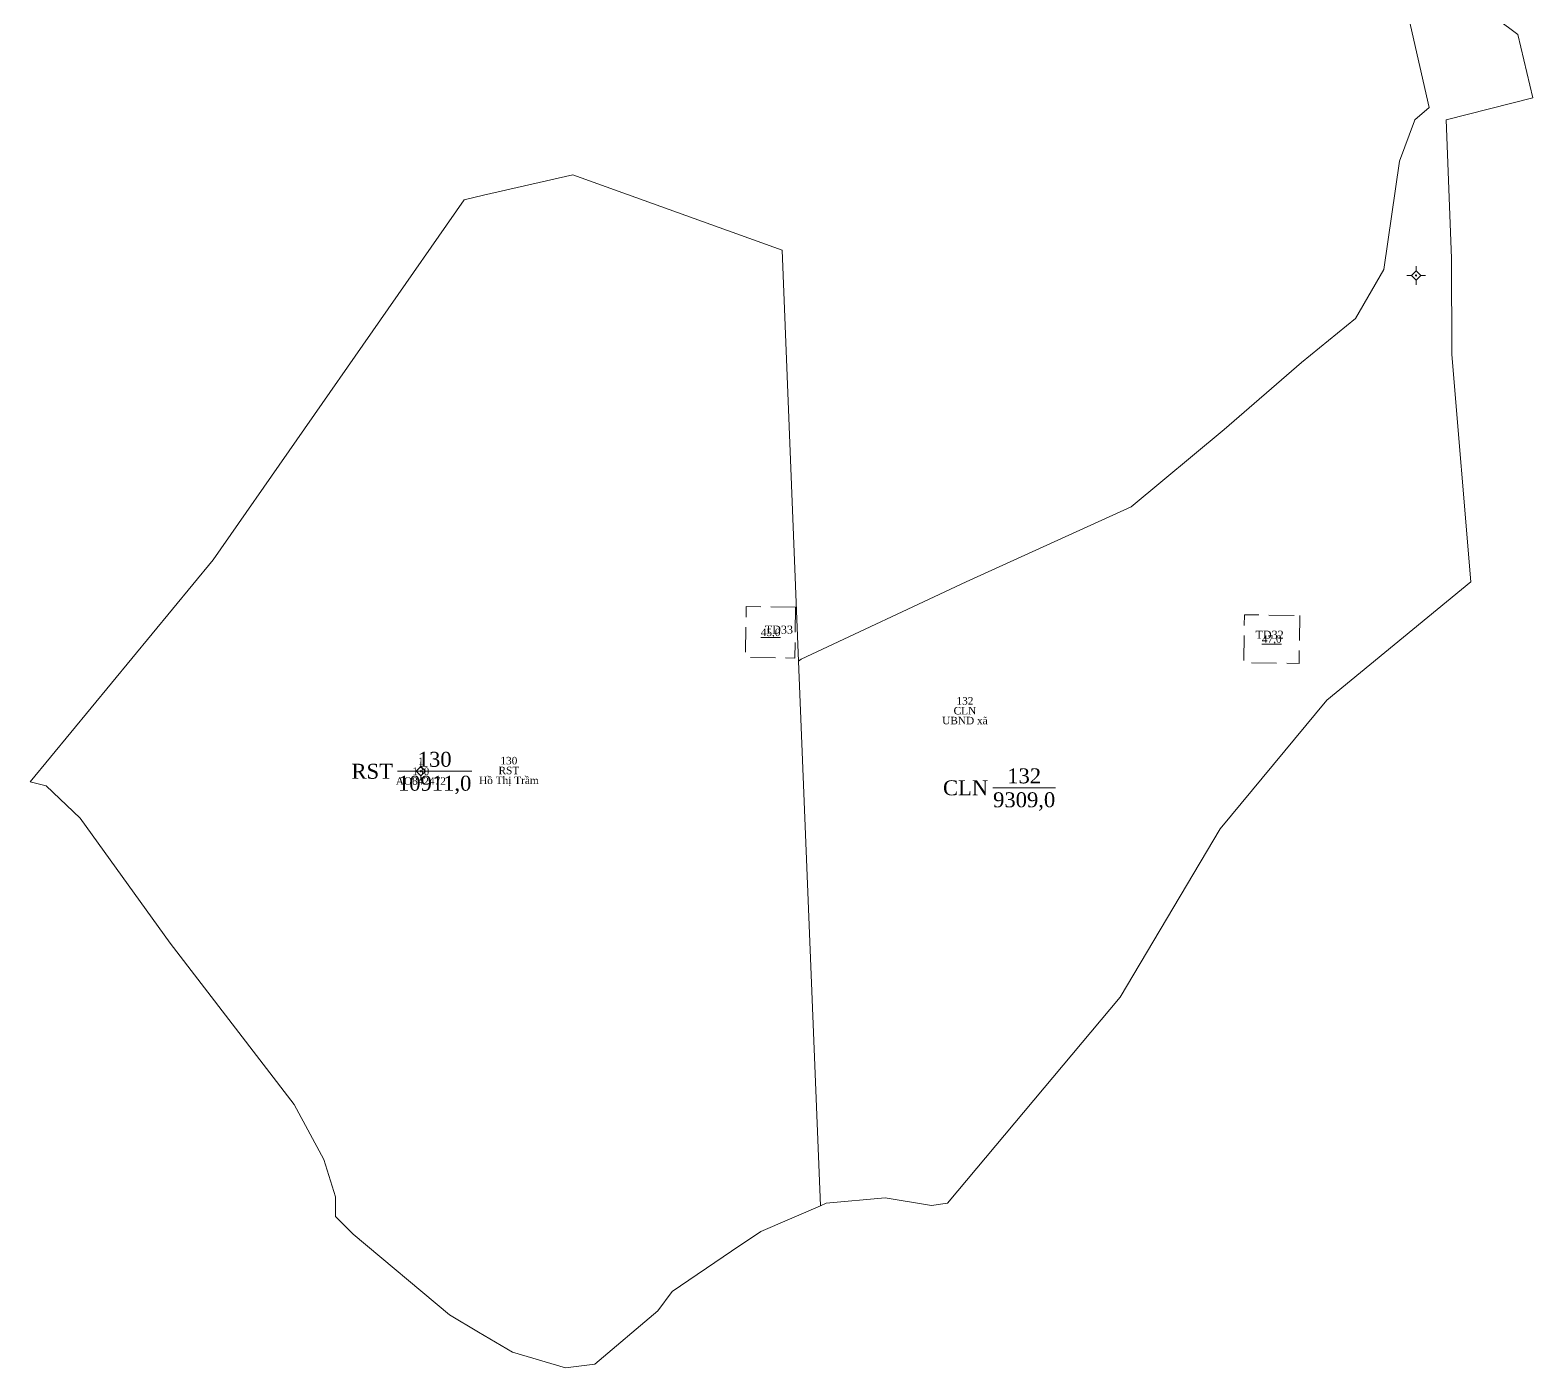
# Model space of a CAD drawing. Header units: metres. Extents: x 543340 to 549474, y 1840490 to 1845220.
# Drawn here: x 546309.2 to 546510.1, y 1842677.2 to 1842856.1 of the extents above; entities that cross this region are included whole.
import ezdxf
from ezdxf.enums import TextEntityAlignment as Align

# ---------------------------------------------------------------- set-up
doc = ezdxf.new("R2010")
doc.units = ezdxf.units.M
doc.header["$MEASUREMENT"] = 0
doc.linetypes.add('DGN Style 3', pattern=[4.697227, 3.355162, -1.342065])
for name, color, linetype, lineweight in [('Level 10', 7, 'Continuous', 0), ('Level 11', 7, 'Continuous', 0), ('Level 13', 7, 'Continuous', 0), ('Level 15', 7, 'Continuous', 0), ('Level 19', 7, 'Continuous', 0), ('Level 2', 7, 'Continuous', 0), ('Level 28', 7, 'Continuous', 0), ('Level 30', 7, 'Continuous', 0), ('Level 4', 7, 'Continuous', 0), ('Level 5', 7, 'Continuous', 0)]:
    doc.layers.add(name, color=color, linetype=linetype, lineweight=lineweight)
doc.styles.add('Style-Times New Roman', font='times.ttf')

# ---------------------------------------------------------------- blocks, each defined once
blk = doc.blocks.new('CENTRD')
at = {"layer": 'Level 11', "linetype": 'Continuous', "lineweight": 0}
h = blk.add_hatch(color=1, dxfattribs=at)
edge = h.paths.add_edge_path()
edge.add_arc((0, 0), 1.5, 0, 360)
at = {"layer": 'Level 11', "color": 1, "linetype": 'Continuous', "lineweight": 0}
for p, q in [((-6.25, 0), (-12.5, 0)), ((0, 6.25), (-6.25, 0)), ((-6.25, 0), (0, -6.25)), ((0, 12.5), (0, 6.25)), ((6.25, 0), (0, 6.25)), ((0, -6.25), (6.25, 0)), ((12.5, 0), (6.25, 0)), ((0, -6.25), (0, -12.5))]:
    blk.add_line(p, q, dxfattribs=at)
blk = doc.blocks.new('N_THUA_12')
at = {"layer": 'Level 13', "color": 1, "linetype": 'Continuous', "lineweight": 0}
blk.add_line((-3.13, 0), (6.84, 0), dxfattribs=at)
at = {"layer": 'Level 13', "color": 5, "linetype": 'Continuous', "lineweight": 0, "style": 'Style-Times New Roman'}
blk.add_text('130', height=2, dxfattribs=at).set_placement((1.85, 1.6), align=Align.MIDDLE_CENTER)
at = {"layer": 'Level 2', "color": 3, "linetype": 'Continuous', "lineweight": 0, "style": 'Style-Times New Roman'}
blk.add_text('RST', height=2, dxfattribs=at).set_placement((-3.73, 0), align=Align.MIDDLE_RIGHT)
at = {"layer": 'Level 4', "color": 1, "linetype": 'Continuous', "lineweight": 0, "style": 'Style-Times New Roman'}
blk.add_text('10911,0', height=2, dxfattribs=at).set_placement((1.85, -1.6), align=Align.MIDDLE_CENTER)
blk = doc.blocks.new('N_THUA_13')
at = {"layer": 'Level 13', "color": 1, "linetype": 'Continuous', "lineweight": 0}
blk.add_line((-2.05, 0), (6.36, 0), dxfattribs=at)
at = {"layer": 'Level 13', "color": 5, "linetype": 'Continuous', "lineweight": 0, "style": 'Style-Times New Roman'}
blk.add_text('132', height=2, dxfattribs=at).set_placement((2.16, 1.6), align=Align.MIDDLE_CENTER)
at = {"layer": 'Level 2', "color": 3, "linetype": 'Continuous', "lineweight": 0, "style": 'Style-Times New Roman'}
blk.add_text('CLN', height=2, dxfattribs=at).set_placement((-2.65, 0), align=Align.MIDDLE_RIGHT)
at = {"layer": 'Level 4', "color": 1, "linetype": 'Continuous', "lineweight": 0, "style": 'Style-Times New Roman'}
blk.add_text('9309,0', height=2, dxfattribs=at).set_placement((2.16, -1.6), align=Align.MIDDLE_CENTER)

msp = doc.modelspace()

# ---------------------------------------------------------------- linework, layer by layer
at = {"layer": 'Level 10', "color": 7, "lineweight": 0}
msp.add_line((546411.9, 1842771.71), (546414.83, 1842698.91), dxfattribs=at)
at = {"layer": 'Level 10', "color": 7, "lineweight": 0, "flags": 128}
for points in [[(546411.9, 1842771.71), (546412.26, 1842771.96), (546434.32, 1842782.31), (546456.38, 1842792.31), (546468.79, 1842802.66), (546479.13, 1842811.62), (546486.37, 1842817.5), (546490.16, 1842824.05), (546492.23, 1842838.54), (546494.23, 1842843.91), (546494.29, 1842844.06), (546496.19, 1842845.71), (546485.76, 1842891.58), (546489.12, 1842905.01), (546498.07, 1842920.68), (546507.56, 1842928.82)], [(546414.83, 1842698.91), (546415.59, 1842699.24), (546423.47, 1842699.96), (546429.69, 1842698.93), (546431.83, 1842699.23), (546454.9, 1842726.79), (546468.26, 1842749.27), (546482.52, 1842766.49), (546501.78, 1842782.32), (546499.23, 1842812.71), (546499.18, 1842825.56), (546498.49, 1842844.05), (546510.08, 1842847.01), (546508.07, 1842855.45), (546505.27, 1842857.58)], [(546411.9, 1842771.71), (546409.69, 1842826.66), (546381.73, 1842836.73), (546369.8, 1842833.97), (546367.19, 1842833.37), (546333.63, 1842785.24), (546309.16, 1842755.58), (546311.31, 1842755.04), (546315.86, 1842750.72), (546327.91, 1842734.01), (546344.48, 1842712.45), (546348.42, 1842705.09), (546349.99, 1842700.09), (546349.99, 1842697.46), (546352.36, 1842695.1), (546365.23, 1842684.32), (546369.12, 1842682.01), (546373.64, 1842679.32), (546380.73, 1842677.22), (546384.68, 1842677.74), (546393.08, 1842684.84), (546395.01, 1842687.45), (546402.93, 1842692.81), (546406.86, 1842695.48), (546414.83, 1842698.91)]]:
    msp.add_lwpolyline(points, dxfattribs=at)
at = {"layer": 'Level 30', "color": 5, "linetype": 'DGN Style 3', "lineweight": 13, "flags": 128}
for points in [[(546411.5, 1842778.91), (546411.41, 1842772.11), (546404.81, 1842772.2), (546404.91, 1842779), (546411.5, 1842778.91)], [(546478.9, 1842777.8), (546478.81, 1842771.4), (546471.41, 1842771.5), (546471.5, 1842777.9), (546478.9, 1842777.8)]]:
    msp.add_lwpolyline(points, dxfattribs=at)

# ---------------------------------------------------------------- block references
at = {"layer": 'Level 11', "color": 1, "linetype": 'Continuous', "lineweight": 0, "xscale": 0.1, "yscale": 0.1, "zscale": 0.1}
for p in [(546494.45, 1842823.26), (546361.4, 1842756.98)]:
    msp.add_blockref('CENTRD', p, dxfattribs=at)
at = {"layer": 'Level 2', "color": 3, "linetype": 'Continuous', "lineweight": 0}
for name, p in [('N_THUA_12', (546361.4, 1842756.98)), ('N_THUA_13', (546439.9, 1842754.77))]:
    msp.add_blockref(name, p, dxfattribs=at)

# ---------------------------------------------------------------- texts
at = {"layer": 'Level 15', "color": 1, "linetype": 'Continuous', "lineweight": 0, "char_height": 1, "attachment_point": 5, "line_spacing_factor": 0.790495, "style": 'Style-Times New Roman'}
for s, insert in [('132\\PCLN\\PUBND xã', (546434.14, 1842765.07)), ('130\\PRST\\PHồ Thị Trầm', (546373.17, 1842756.96))]:
    msp.add_mtext(s, dxfattribs=dict(at, insert=insert))
at = {"layer": 'Level 19', "color": 2, "linetype": 'Continuous', "lineweight": 0, "insert": (546361.4, 1842756.98), "char_height": 1, "attachment_point": 5, "line_spacing_factor": 0.790495, "style": 'Style-Times New Roman'}
msp.add_mtext('1\\P130\\PAO842472', dxfattribs=at)
at = {"layer": 'Level 28', "color": 1, "lineweight": 0, "style": 'Style-Times New Roman'}
for s, p in [('TD33', (546407.39, 1842775.38)), ('TD32', (546472.99, 1842774.7))]:
    msp.add_text(s, height=1.07, dxfattribs=at).set_placement(p)
at = {"layer": 'Level 5', "color": 5, "linetype": 'Continuous', "lineweight": 0, "style": 'Style-Times New Roman'}
for s, p in [('%%u45,0%%U', (546408.16, 1842775.55)), ('%%u47,0%%U', (546475.16, 1842774.65))]:
    msp.add_text(s, height=1, dxfattribs=at).set_placement(p, align=Align.MIDDLE_CENTER)

doc.saveas('drawing.dxf')
